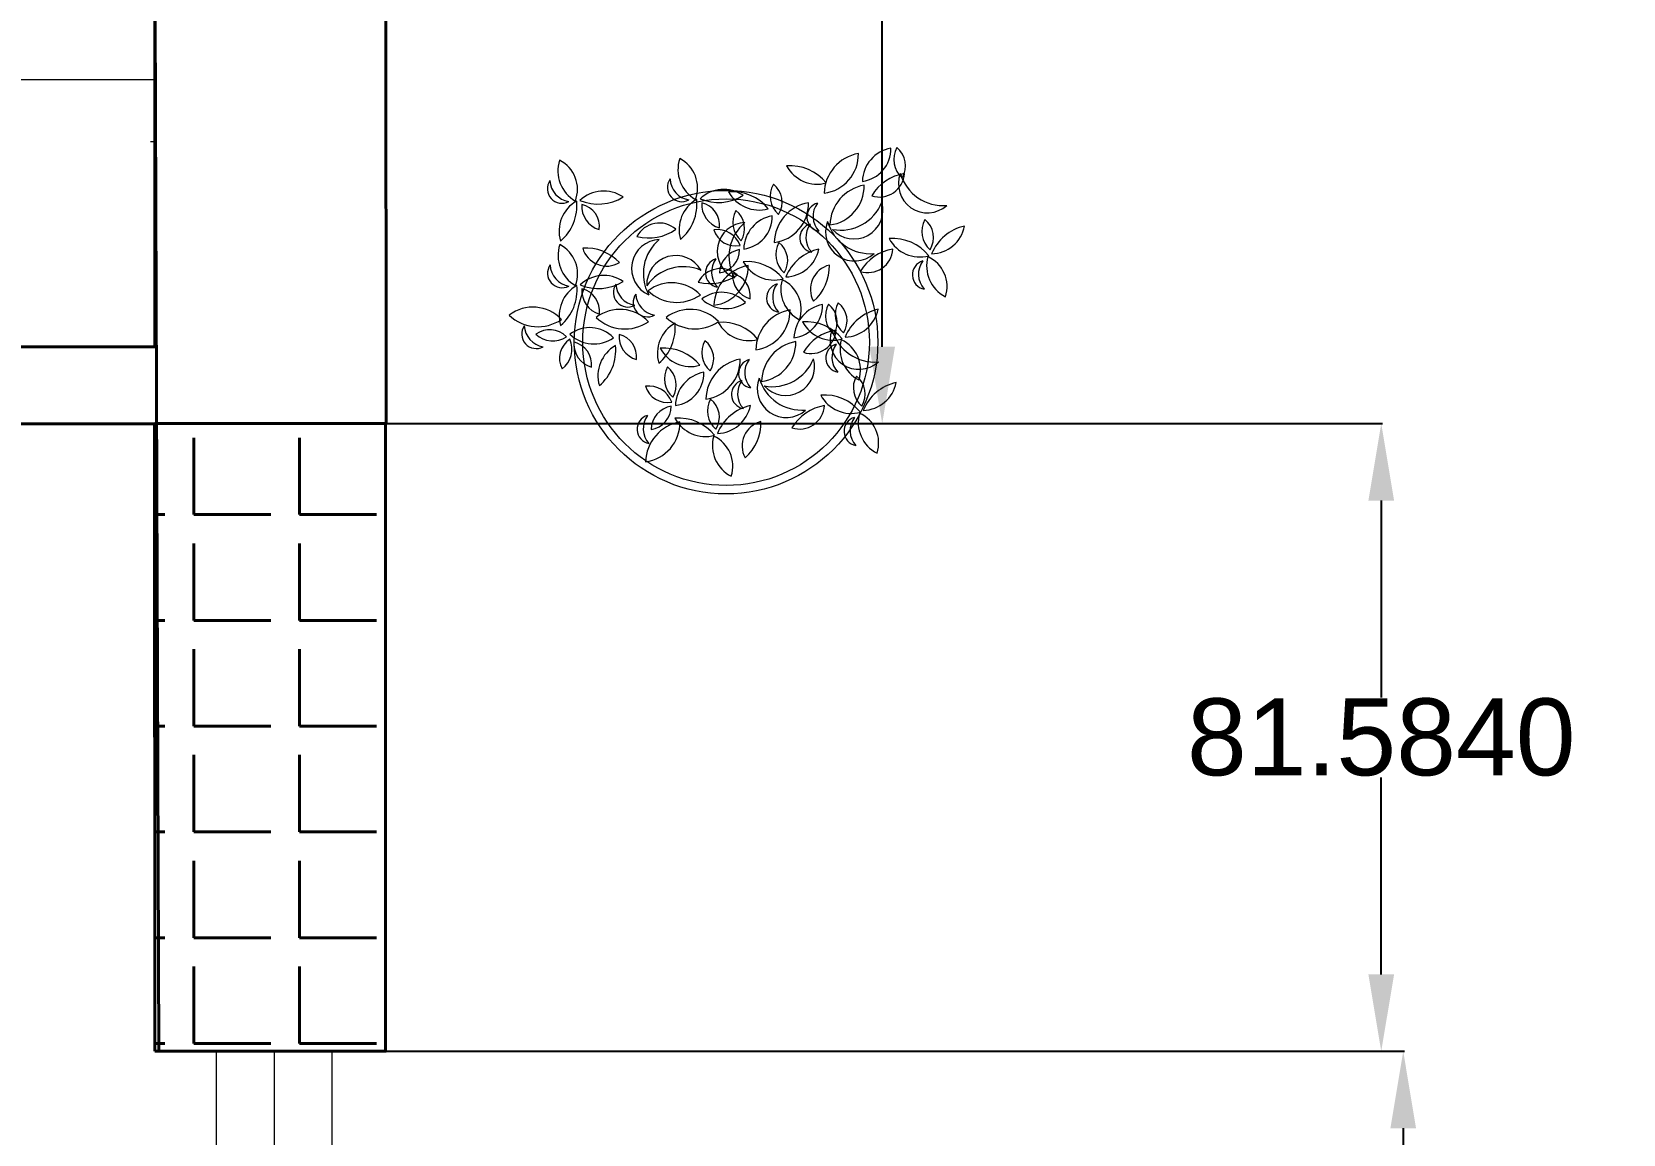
# Model space of a CAD drawing. Header units: inches. Extents: x -422522 to 22891, y -2973 to 414515.
# Drawn here: x 19282.3 to 19489.1, y 4751.1 to 4894.4 of the extents above; entities that cross this region are included whole.
import ezdxf

# ---------------------------------------------------------------- set-up
doc = ezdxf.new("R2010")
doc.units = ezdxf.units.IN
doc.header["$MEASUREMENT"] = 0
doc.layers.get('0').update_dxf_attribs({"lineweight": 40})
doc.layers.add('ARREDAMENTO', color=8, linetype='Continuous', lineweight=13)
doc.layers.add('PORTE_finestre_doors_windows', color=4, linetype='Continuous', lineweight=15)
doc.styles.get("Standard").update_dxf_attribs({"font": 'Arial.ttf'})
doc.dimstyles.get("Standard").update_dxf_attribs({"dimtxt": 10, "dimasz": 10, "dimexe": 0.18, "dimexo": 0.0625, "dimgap": 0.09, "dimtad": 0, "dimtih": 1, "dimtoh": 1, "dimdec": 4, "dimzin": 0, "dimdsep": 46, "dimtxsty": 'Standard', "dimcen": 0.09, "dimadec": 0, "dimazin": 0, "dimtfac": 1, "dimtdec": 4, "dimtofl": 0, "dimtmove": 0, "dimatfit": 3, "dimfxl": 1, "dimtolj": 1, "dimtzin": 0, "dimarcsym": 0})

# ---------------------------------------------------------------- blocks, each defined once
blk = doc.blocks.new('*D60')
at = {"color": 0, "lineweight": -2, "transparency": 16777216}
for p, q in [((19328.39, 4964.1), (19393.04, 4964.1)), ((19392.86, 4954.1), (19392.86, 4908.99)), ((19392.86, 4853.49), (19392.86, 4898.6)), ((19328.39, 4843.49), (19393.04, 4843.49))]:
    blk.add_line(p, q, dxfattribs=at)
at = {"color": 0, "transparency": 16777216}
for points in [[(19391.19, 4954.1), (19394.52, 4954.1), (19392.86, 4964.1)], [(19391.19, 4853.49), (19394.52, 4853.49), (19392.86, 4843.49)]]:
    blk.add_solid(points, dxfattribs=at)
at = {"layer": 'Defpoints', "color": 0, "transparency": 16777216}
for p in [(19328.33, 4964.1), (19328.33, 4843.49), (19392.86, 4843.49)]:
    blk.add_point(p, dxfattribs=at)
at = {"color": 0, "transparency": 16777216, "insert": (19392.86, 4903.79), "char_height": 10, "attachment_point": 5}
blk.add_mtext('\\A1;120.6082', dxfattribs=at)
blk = doc.blocks.new('*D61')
at = {"color": 0, "lineweight": -2, "transparency": 16777216}
for p, q in [((19328.39, 4843.49), (19457.89, 4843.49)), ((19457.71, 4833.49), (19457.71, 4807.89)), ((19457.71, 4771.9), (19457.71, 4797.5)), ((19328.39, 4761.9), (19457.89, 4761.9))]:
    blk.add_line(p, q, dxfattribs=at)
at = {"color": 0, "transparency": 16777216}
for points in [[(19456.04, 4833.49), (19459.38, 4833.49), (19457.71, 4843.49)], [(19456.04, 4771.9), (19459.38, 4771.9), (19457.71, 4761.9)]]:
    blk.add_solid(points, dxfattribs=at)
at = {"layer": 'Defpoints', "color": 0, "transparency": 16777216}
for p in [(19328.32, 4843.49), (19328.32, 4761.9), (19457.71, 4761.9)]:
    blk.add_point(p, dxfattribs=at)
at = {"color": 0, "transparency": 16777216, "insert": (19457.71, 4802.7), "char_height": 10, "attachment_point": 5}
blk.add_mtext('\\A1;81.5840', dxfattribs=at)
blk = doc.blocks.new('*D62')
at = {"color": 0, "lineweight": -2, "transparency": 16777216}
for p, q in [((19328.39, 4761.9), (19460.75, 4761.9)), ((19460.57, 4751.9), (19460.57, 4717.1)), ((19460.57, 4671.9), (19460.57, 4706.71)), ((19328.9, 4661.9), (19460.75, 4661.9))]:
    blk.add_line(p, q, dxfattribs=at)
at = {"color": 0, "transparency": 16777216}
for points in [[(19458.9, 4751.9), (19462.23, 4751.9), (19460.57, 4761.9)], [(19458.9, 4671.9), (19462.23, 4671.9), (19460.57, 4661.9)]]:
    blk.add_solid(points, dxfattribs=at)
at = {"layer": 'Defpoints', "color": 0, "transparency": 16777216}
for p in [(19328.32, 4761.9), (19328.84, 4661.9), (19460.57, 4661.9)]:
    blk.add_point(p, dxfattribs=at)
at = {"color": 0, "transparency": 16777216, "insert": (19460.57, 4711.9), "char_height": 10, "attachment_point": 5}
blk.add_mtext('\\A1;100.0000', dxfattribs=at)

msp = doc.modelspace()

# ---------------------------------------------------------------- hatches: boundary and pattern name
h = msp.add_hatch()
h.set_pattern_fill('ANGLE', color=0, scale=50)
h.set_pattern_definition([(360, (245.88, -90.844), (1e-15, 13.75), [10, -3.75]), (90, (245.88, -90.844), (-13.75, 2e-15), [10, -3.75])])
h.paths.add_polyline_path([(19328.32267, 4843.48933), (19328.32267, 4761.90423), (19298.32267, 4761.90423), (19298.32267, 4843.48821), (19328.32267, 4843.48821), (19328.39045, 4843.48934)])

# ---------------------------------------------------------------- linework, layer by layer
for p, q in [((19328.39045, 4843.48934), (19328.18873, 5257.00582)), ((19003.29977, 4853.48473), (19298.51623, 4853.48503)), ((19093.29977, 4853.48441), (19298.32267, 4853.48441)), ((19093.29977, 4843.48441), (19298.32267, 4843.48441)), ((19298.32267, 4843.48441), (19328.39045, 4843.48934))]:
    msp.add_line(p, q)
for points in [[(19298.32267, 4853.48441), (19298.32267, 5106.68393)], [(19298.32267, 4908.81791), (19298.83663, 4761.90423)], [(19298.32267, 4761.90423), (19298.30929, 4843.48441)]]:
    msp.add_lwpolyline(points)
msp.add_lwpolyline([(19298.32267, 4761.90423), (19328.32267, 4761.90423), (19328.32267, 4843.48821), (19298.32267, 4843.48821)], close=True)
at = {"layer": 'ARREDAMENTO'}
for p, q in [((19298.32267, 4913.54519), (19298.51603, 4853.54481)), ((19298.43324, 4888.19325), (19114.76818, 4888.13928)), ((19298.32267, 4888.81791), (19298.32267, 4885.81791)), ((19298.43045, 4880.10245), (19297.76493, 4880.10245)), ((19298.30929, 4843.48441), (19298.32267, 4828.81791))]:
    msp.add_line(p, q, dxfattribs=at)
for radius in [19.72113, 18.62551]:
    msp.add_circle((19372.5681, 4854.08017), radius, dxfattribs=at)
for centre, radius, start, end in [((19384.64566, 4878.50763), 5.11764, 277.4353594, 1.1746914), ((19390.72443, 4873.28), 5.41867, 100.2283974, 178.3816534), ((19394.78924, 4874.85753), 4.51556, 100.2283974, 178.3816534), ((19389.7236, 4879.21389), 4.2647, 277.4353594, 1.1746914), ((19397.51987, 4877.82285), 3.16089, 150.7659428, 228.9191988), ((19392.91186, 4877.02338), 2.98529, 327.9729048, 51.7122368), ((19355.22834, 4876.33817), 4.51556, 161.9756847, 240.1289407), ((19348.99308, 4873.93815), 4.2647, 339.1826467, 62.9219788), ((19370.83076, 4876.55095), 4.51556, 161.9756847, 240.1289407), ((19364.5955, 4874.15092), 4.2647, 339.1826467, 62.9219788), ((19380.89889, 4870.99008), 6.02481, 38.9347396, 94.490814), ((19384.40435, 4879.13465), 4.51556, 208.2638855, 285.1616682), ((19351.22773, 4874.01369), 1.88275, 145.1011061, 298.4456684), ((19352.56797, 4875.21088), 2.8869, 182.3825518, 261.1642227), ((19366.83016, 4874.22646), 1.88275, 145.1011061, 298.4456684), ((19368.17039, 4875.42365), 2.8869, 182.3825518, 261.1642227), ((19381.46725, 4873.07302), 3.16089, 150.7659428, 228.9191988), ((19376.85924, 4872.27355), 2.98529, 327.9729048, 51.7122368), ((19385.39433, 4874.38892), 5.11764, 277.4353594, 1.1746914), ((19391.4731, 4869.16128), 5.41867, 100.2283974, 178.3816534), ((19392.49237, 4876.2101), 3.26343, 252.3390398, 356.2273715), ((19396.69503, 4870.04534), 6.02481, 99.0367358, 149.5296755), ((19398.72893, 4874.64797), 3.7655, 158.8009031, 312.1454654), ((19400.76607, 4877.60906), 5.77379, 196.0823488, 274.8640197), ((19355.3764, 4868.50056), 4.51556, 119.5249326, 196.4227153), ((19347.15665, 4871.82592), 6.02481, 310.1957867, 5.7518612), ((19356.65985, 4869.21104), 4.51556, 56.1080356, 133.0058183), ((19355.95538, 4878.04993), 6.02481, 246.7788897, 302.3349642), ((19370.97882, 4868.71333), 4.51556, 119.5249326, 196.4227153), ((19362.75908, 4872.03869), 6.02481, 310.1957867, 5.7518612), ((19372.26227, 4869.42381), 4.51556, 56.1080356, 133.0058183), ((19371.5578, 4878.2627), 6.02481, 246.7788897, 302.3349642), ((19373.3623, 4867.62503), 6.02481, 38.9347396, 94.490814), ((19376.86776, 4875.76961), 4.51556, 208.2638855, 285.1616682), ((19356.96559, 4871.75368), 3.16089, 175.767402, 253.920658), ((19353.12725, 4869.08159), 2.98529, 352.974364, 76.713696), ((19372.56801, 4871.96645), 3.16089, 175.767402, 253.920658), ((19368.72967, 4869.29436), 2.98529, 352.974364, 76.713696), ((19376.6024, 4869.65163), 3.16089, 150.7659428, 228.9191988), ((19371.99439, 4868.85217), 2.98529, 327.9729048, 51.7122368), ((19374.30628, 4870.41801), 4.2647, 277.4353594, 1.1746914), ((19379.37192, 4866.06165), 4.51556, 100.2283974, 178.3816534), ((19378.16226, 4872.10607), 5.11764, 277.4353594, 1.1746914), ((19384.24102, 4866.87843), 5.41867, 100.2283974, 178.3816534), ((19384.96314, 4870.3513), 1.88275, 106.2409324, 259.5854947), ((19386.7579, 4870.44263), 2.8869, 143.5223781, 222.304049), ((19387.45536, 4874.41113), 5.77379, 259.4803179, 338.2619888), ((19389.19077, 4871.26369), 3.7655, 222.1988722, 15.5434345), ((19363.87861, 4866.30931), 3.26343, 48.4592293, 152.347561), ((19362.53132, 4873.64766), 6.02481, 255.1569253, 305.649865), ((19371.42561, 4865.55581), 3.16089, 20.0036243, 98.1568803), ((19373.82875, 4869.56803), 2.98529, 197.2105863, 280.9499183), ((19375.18519, 4865.87686), 3.7655, 92.5411354, 245.8856977), ((19378.71585, 4865.20421), 5.77379, 129.8225811, 208.604252), ((19384.03515, 4867.62918), 1.88275, 106.2409324, 259.5854947), ((19385.82991, 4867.72051), 2.8869, 143.5223781, 222.304049), ((19389.2648, 4868.39378), 3.7655, 158.8009031, 312.1454654), ((19391.30194, 4871.35487), 5.77379, 196.0823488, 274.8640197), ((19401.15058, 4868.47802), 3.16089, 150.7659428, 228.9191988), ((19396.54257, 4867.67855), 2.98529, 327.9729048, 51.7122368), ((19399.14516, 4870.07074), 4.51556, 271.6807825, 348.5785652), ((19404.86006, 4863.2912), 6.02481, 102.3516366, 157.907711), ((19355.25026, 4865.35869), 4.51556, 161.9756847, 240.1289407), ((19349.015, 4862.95866), 4.2647, 339.1826467, 62.9219788), ((19354.31611, 4860.29522), 6.02481, 43.1729348, 93.6658745), ((19357.06033, 4867.23321), 3.26343, 196.4752388, 300.3635705), ((19364.05841, 4863.66792), 3.7655, 92.5411354, 245.8856977), ((19367.58907, 4862.99527), 5.77379, 129.8225811, 208.604252), ((19371.32422, 4866.04384), 2.98529, 277.4353594, 1.1746914), ((19374.87017, 4862.99439), 3.16089, 100.2283974, 178.3816534), ((19382.20269, 4865.47866), 3.16089, 150.7659428, 228.9191988), ((19377.59468, 4864.6792), 2.98529, 327.9729048, 51.7122368), ((19380.19727, 4867.07138), 4.51556, 271.6807825, 348.5785652), ((19385.91217, 4860.29184), 6.02481, 102.3516366, 157.907711), ((19390.99447, 4866.3894), 3.26343, 252.3390398, 356.2273715), ((19395.19713, 4860.22465), 6.02481, 99.0367358, 149.5296755), ((19394.22758, 4861.52873), 6.02481, 38.9347396, 94.490814), ((19397.73304, 4869.67331), 4.51556, 208.2638855, 285.1616682), ((19351.24966, 4863.0342), 1.88275, 145.1011061, 298.4456684), ((19352.5899, 4864.23139), 2.8869, 182.3825518, 261.1642227), ((19366.02398, 4861.57546), 3.7655, 29.1431663, 182.4877286), ((19371.77117, 4863.09147), 1.88275, 106.2409324, 259.5854947), ((19373.56593, 4863.1828), 2.8869, 143.5223781, 222.304049), ((19370.33297, 4863.94697), 5.11764, 277.4353594, 1.1746914), ((19376.41174, 4858.71933), 5.41867, 100.2283974, 178.3816534), ((19375.2797, 4858.52938), 6.02481, 38.9347396, 94.490814), ((19378.78515, 4866.67395), 4.51556, 208.2638855, 285.1616682), ((19386.79663, 4860.93774), 3.26343, 104.3230303, 208.211362), ((19379.96659, 4863.94058), 6.02481, 311.0207263, 1.513666), ((19398.66048, 4862.83621), 1.88275, 106.2409324, 259.5854947), ((19400.45524, 4862.92754), 2.8869, 143.5223781, 222.304049), ((19403.13941, 4863.99692), 4.51556, 164.5576601, 242.7109161), ((19397.01859, 4861.31844), 4.2647, 341.764622, 65.5039541), ((19356.68178, 4858.23155), 4.51556, 56.1080356, 133.0058183), ((19355.9773, 4867.07044), 6.02481, 246.7788897, 302.3349642), ((19367.00353, 4858.11736), 5.77379, 66.424612, 145.2062829), ((19371.84975, 4860.38052), 3.26343, 48.4592293, 152.347561), ((19370.50247, 4867.71887), 6.02481, 255.1569253, 305.649865), ((19376.55825, 4862.76939), 3.16089, 175.767402, 253.920658), ((19372.71992, 4860.0973), 2.98529, 352.974364, 76.713696), ((19384.19152, 4860.99757), 4.51556, 164.5576601, 242.7109161), ((19378.07071, 4858.31909), 4.2647, 341.764622, 65.5039541), ((19355.39833, 4857.52107), 4.51556, 119.5249326, 196.4227153), ((19347.17858, 4860.84643), 6.02481, 310.1957867, 5.7518612), ((19356.98752, 4860.77419), 3.16089, 175.767402, 253.920658), ((19353.14918, 4858.1021), 2.98529, 352.974364, 76.713696), ((19359.80263, 4860.53389), 1.88275, 145.1011061, 298.4456684), ((19361.14287, 4861.73108), 2.8869, 182.3825518, 261.1642227), ((19362.37667, 4859.25115), 1.88275, 145.1011061, 298.4456684), ((19363.7169, 4860.44834), 2.8869, 182.3825518, 261.1642227), ((19365.5226, 4856.68377), 5.11764, 43.5119094, 127.2512414), ((19366.16816, 4864.67519), 5.41867, 226.3049474, 304.4582034), ((19371.99361, 4856.29785), 4.2647, 43.5119094, 127.2512414), ((19379.71259, 4859.83685), 1.88275, 106.2409324, 259.5854947), ((19381.50735, 4859.92819), 2.8869, 143.5223781, 222.304049), ((19347.47144, 4853.51604), 5.11764, 43.5119094, 127.2512414), ((19358.77549, 4853.221), 5.11764, 43.5119094, 127.2512414), ((19367.88672, 4853.22903), 5.11764, 43.5119094, 127.2512414), ((19372.53158, 4862.95737), 4.51556, 226.3049474, 304.4582034), ((19381.84088, 4852.9383), 5.41867, 100.2283974, 178.3816534), ((19375.76211, 4858.16594), 5.11764, 277.4353594, 1.1746914), ((19380.84005, 4858.8722), 4.2647, 277.4353594, 1.1746914), ((19385.90569, 4854.51583), 4.51556, 100.2283974, 178.3816534), ((19388.63632, 4857.48115), 3.16089, 150.7659428, 228.9191988), ((19384.02831, 4856.68168), 2.98529, 327.9729048, 51.7122368), ((19389.90819, 4857.65723), 3.16089, 150.7659428, 228.9191988), ((19385.30018, 4856.85776), 2.98529, 327.9729048, 51.7122368), ((19387.90277, 4859.24995), 4.51556, 271.6807825, 348.5785652), ((19393.61767, 4852.47041), 6.02481, 102.3516366, 157.907711), ((19348.117, 4861.50747), 5.41867, 226.3049474, 304.4582034), ((19347.89233, 4855.13566), 1.88275, 145.1011061, 298.4456684), ((19349.23257, 4856.33285), 2.8869, 182.3825518, 261.1642227), ((19354.84694, 4851.70951), 4.2647, 43.5119094, 127.2512414), ((19359.42105, 4861.21242), 5.41867, 226.3049474, 304.4582034), ((19368.15609, 4852.61354), 4.51556, 119.5249326, 196.4227153), ((19359.93634, 4855.9389), 6.02481, 310.1957867, 5.7518612), ((19368.53228, 4861.22045), 5.41867, 226.3049474, 304.4582034), ((19372.01534, 4850.64838), 6.02481, 38.9347396, 94.490814), ((19375.5208, 4858.79296), 4.51556, 208.2638855, 285.1616682), ((19382.98519, 4850.70794), 6.02481, 38.9347396, 94.490814), ((19386.49065, 4858.85252), 4.51556, 208.2638855, 285.1616682), ((19349.65076, 4852.72232), 2.98529, 43.5119094, 127.2512414), ((19350.02734, 4857.38398), 3.16089, 226.3049474, 304.4582034), ((19353.9097, 4851.97801), 2.98529, 123.7366825, 207.4760145), ((19349.37965, 4853.14059), 3.16089, 306.5297205, 24.6829765), ((19355.38491, 4858.36902), 4.51556, 226.3049474, 304.4582034), ((19355.94046, 4853.86908), 3.16089, 175.767402, 253.920658), ((19352.10212, 4851.19698), 2.98529, 352.974364, 76.713696), ((19361.80521, 4854.8577), 3.16089, 175.767402, 253.920658), ((19357.96687, 4852.1856), 2.98529, 352.974364, 76.713696), ((19372.5837, 4852.73132), 3.16089, 150.7659428, 228.9191988), ((19367.97569, 4851.93185), 2.98529, 327.9729048, 51.7122368), ((19376.51078, 4854.04723), 5.11764, 277.4353594, 1.1746914), ((19382.58955, 4848.81959), 5.41867, 100.2283974, 178.3816534), ((19383.60883, 4855.8684), 3.26343, 252.3390398, 356.2273715), ((19387.81149, 4849.70365), 6.02481, 99.0367358, 149.5296755), ((19387.41809, 4852.01542), 1.88275, 106.2409324, 259.5854947), ((19389.84539, 4854.30628), 3.7655, 158.8009031, 312.1454654), ((19389.21285, 4852.10675), 2.8869, 143.5223781, 222.304049), ((19391.88253, 4857.26737), 5.77379, 196.0823488, 274.8640197), ((19391.89702, 4853.17613), 4.51556, 164.5576601, 242.7109161), ((19385.77621, 4850.49765), 4.2647, 341.764622, 65.5039541), ((19360.43146, 4849.70602), 4.51556, 119.5249326, 196.4227153), ((19352.21171, 4853.03139), 6.02481, 310.1957867, 5.7518612), ((19364.47876, 4847.28334), 6.02481, 38.9347396, 94.490814), ((19367.98421, 4855.42792), 4.51556, 208.2638855, 285.1616682), ((19369.27871, 4851.76437), 5.11764, 277.4353594, 1.1746914), ((19375.35748, 4846.53674), 5.41867, 100.2283974, 178.3816534), ((19376.07959, 4850.0096), 1.88275, 106.2409324, 259.5854947), ((19377.87435, 4850.10094), 2.8869, 143.5223781, 222.304049), ((19378.57181, 4854.06943), 5.77379, 259.4803179, 338.2619888), ((19380.30722, 4850.922), 3.7655, 222.1988722, 15.5434345), ((19367.71886, 4849.30994), 3.16089, 150.7659428, 228.9191988), ((19363.11085, 4848.51047), 2.98529, 327.9729048, 51.7122368), ((19365.42273, 4850.07632), 4.2647, 277.4353594, 1.1746914), ((19370.48837, 4845.71996), 4.51556, 100.2283974, 178.3816534), ((19392.26703, 4848.13633), 3.16089, 150.7659428, 228.9191988), ((19387.65902, 4847.33686), 2.98529, 327.9729048, 51.7122368), ((19362.54207, 4845.21412), 3.16089, 20.0036243, 98.1568803), ((19364.9452, 4849.22633), 2.98529, 197.2105863, 280.9499183), ((19375.15161, 4847.28749), 1.88275, 106.2409324, 259.5854947), ((19376.94636, 4847.37882), 2.8869, 143.5223781, 222.304049), ((19380.38125, 4848.05209), 3.7655, 158.8009031, 312.1454654), ((19382.41839, 4851.01318), 5.77379, 196.0823488, 274.8640197), ((19390.26161, 4849.72905), 4.51556, 271.6807825, 348.5785652), ((19395.97651, 4842.94951), 6.02481, 102.3516366, 157.907711), ((19362.44067, 4845.70215), 2.98529, 277.4353594, 1.1746914), ((19365.98662, 4842.65269), 3.16089, 100.2283974, 178.3816534), ((19373.31915, 4845.13697), 3.16089, 150.7659428, 228.9191988), ((19368.71114, 4844.3375), 2.98529, 327.9729048, 51.7122368), ((19371.31372, 4846.72969), 4.51556, 271.6807825, 348.5785652), ((19377.02863, 4839.95015), 6.02481, 102.3516366, 157.907711), ((19382.11092, 4846.04771), 3.26343, 252.3390398, 356.2273715), ((19386.31358, 4839.88296), 6.02481, 99.0367358, 149.5296755), ((19385.34404, 4841.18704), 6.02481, 38.9347396, 94.490814), ((19388.84949, 4849.33162), 4.51556, 208.2638855, 285.1616682), ((19362.88762, 4842.74977), 1.88275, 106.2409324, 259.5854947), ((19364.68238, 4842.84111), 2.8869, 143.5223781, 222.304049), ((19361.44942, 4843.60527), 5.11764, 277.4353594, 1.1746914), ((19367.52819, 4838.37764), 5.41867, 100.2283974, 178.3816534), ((19366.39615, 4838.18769), 6.02481, 38.9347396, 94.490814), ((19369.9016, 4846.33226), 4.51556, 208.2638855, 285.1616682), ((19377.91309, 4840.59605), 3.26343, 104.3230303, 208.211362), ((19371.08305, 4843.59889), 6.02481, 311.0207263, 1.513666), ((19389.77693, 4842.49452), 1.88275, 106.2409324, 259.5854947), ((19391.57169, 4842.58585), 2.8869, 143.5223781, 222.304049), ((19394.25586, 4843.65523), 4.51556, 164.5576601, 242.7109161), ((19388.13505, 4840.97675), 4.2647, 341.764622, 65.5039541), ((19375.30797, 4840.65587), 4.51556, 164.5576601, 242.7109161), ((19369.18716, 4837.97739), 4.2647, 341.764622, 65.5039541)]:
    msp.add_arc(centre, radius, start, end, dxfattribs=at)
at = {"layer": 'PORTE_finestre_doors_windows'}
msp.add_line((19313.83663, 4761.90423), (19313.83663, 4661.90423), dxfattribs=at)
msp.add_lwpolyline([(19306.33663, 4761.90423), (19321.33663, 4761.90423), (19321.33663, 4661.90423), (19306.33663, 4661.90423)], close=True, dxfattribs=at)

# ---------------------------------------------------------------- dimensions: what is measured, and where the dimension line sits
at = {"color": 2}
for base, p1, p2, picture, middle in [((19392.85622, 4843.48933), (19328.33162, 4964.09751), (19328.33162, 4843.48933), '*D60', (19392.85622, 4903.79342)), ((19457.70969, 4761.90423), (19328.32267, 4843.48821), (19328.32267, 4761.90423), '*D61', (19457.70969, 4802.69622)), ((19460.56537, 4661.90423), (19328.32267, 4761.90423), (19328.83663, 4661.90423), '*D62', (19460.56537, 4711.90423))]:
    dim = msp.add_linear_dim(base=base, p1=p1, p2=p2, angle=90, dimstyle='Standard', dxfattribs=at)
    dim.commit()
    dim.dimension.update_dxf_attribs({"geometry": picture, "text_midpoint": middle})

doc.saveas('drawing.dxf')
